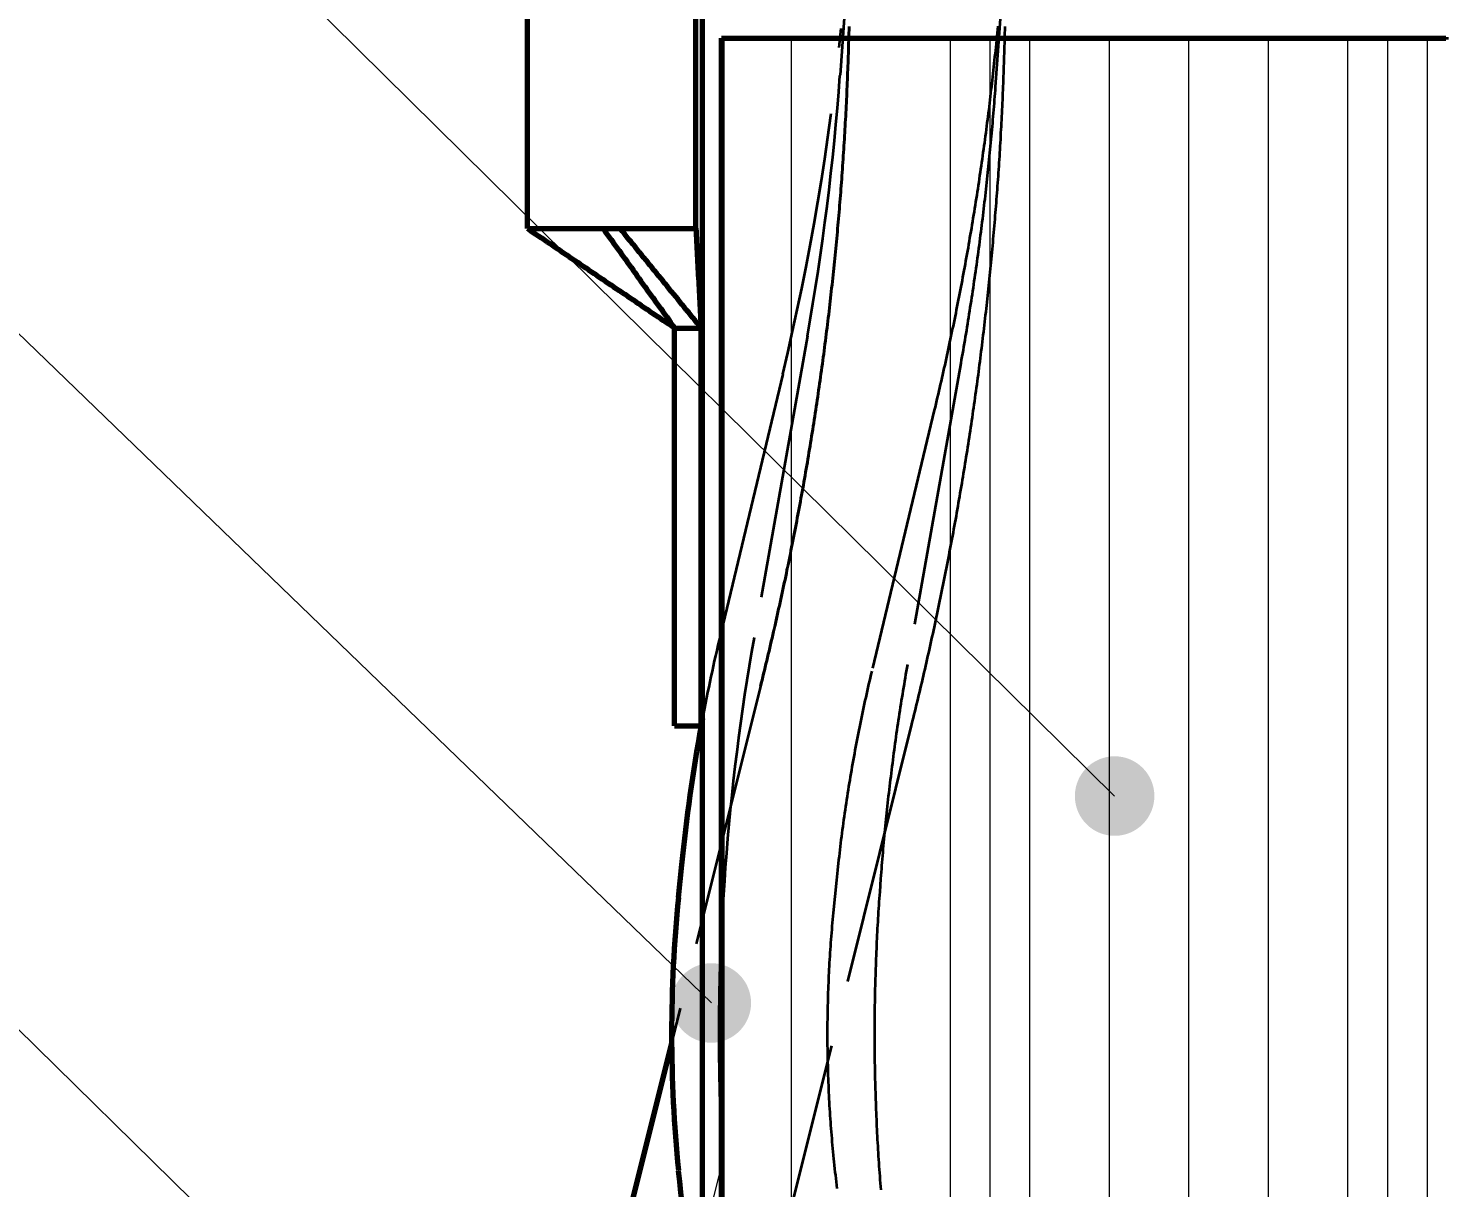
# Model space of a CAD drawing. Header units: millimetres. Extents: x 0 to 2208, y 0 to 420.
# Drawn here: x 66.48 to 87.86, y 177.35 to 194.84 of the extents above; entities that cross this region are included whole.
import ezdxf

# ---------------------------------------------------------------- set-up
doc = ezdxf.new("R2010")
doc.units = ezdxf.units.MM
doc.linetypes.add('IRAM-E-TRAZOS', pattern=[5, 4, -1])
doc.linetypes.add('IRAM-F-TRAZO-PUNTO', pattern=[20, 15, -2, 1, -2])
for name, color, linetype, lineweight in [('01-VISIBLE', 7, 'CONTINUOUS', 70), ('02-OCULTA', 4, 'IRAM-E-TRAZOS', 35), ('03-EJE', 1, 'IRAM-F-TRAZO-PUNTO', 18), ('04-COTA', 3, 'CONTINUOUS', 18), ('05-RAYADO', 8, 'CONTINUOUS', 18), ('08-FINA', 5, 'CONTINUOUS', 18)]:
    doc.layers.add(name, color=color, linetype=linetype, lineweight=lineweight)
doc.styles.add('ISO3098', font='isocpeur.ttf')
doc.dimstyles.new('FLAMA-IRAM', dxfattribs={"dimtxt": 3.5, "dimasz": 3.5, "dimexe": 2, "dimexo": 1.5, "dimgap": 1, "dimtad": 1, "dimdec": 1, "dimtxsty": 'ISO3098', "dimblk": 'IRAM_FLECHA', "dimblk1": 'IRAM_FLECHA', "dimblk2": 'IRAM_FLECHA', "dimcen": 2.5, "dimclrd": 256, "dimclre": 256, "dimclrt": 256, "dimazin": 3, "dimtfac": 1, "dimtmove": 0, "dimatfit": 3, "dimlwd": 18, "dimlwe": 18})

# ---------------------------------------------------------------- blocks, each defined once
blk = doc.blocks.new('IRAM_FLECHA')
blk.add_solid([(0, 0), (-1, 0.125), (-1, -0.125)])

msp = doc.modelspace()

# ---------------------------------------------------------------- hatches: boundary and pattern name
at = {"layer": '05-RAYADO'}
h = msp.add_hatch(dxfattribs=at)
h.set_pattern_fill('ANSI31', scale=0.94488, angle=45)
h.paths.add_polyline_path([(103.992, 173.645), (103.992, 194.687), (76.976, 194.687), (76.976, 173.645)])
h = msp.add_hatch(dxfattribs=at)
h.set_pattern_fill('ANSI31', scale=0.377953, angle=45)
h.paths.add_polyline_path([(101.669, 173.645), (101.669, 194.687), (79.299, 194.687), (79.299, 173.645)])
at = {"layer": '08-FINA'}
h = msp.add_hatch(color=7, dxfattribs=at)
h.dxf.hatch_style = 1
edge = h.paths.add_edge_path()
edge.add_arc((82.88, 183.256), 0.6, 0, 360)
h = msp.add_hatch(color=7, dxfattribs=at)
h.dxf.hatch_style = 1
edge = h.paths.add_edge_path()
edge.add_arc((76.793, 180.135), 0.6, 0, 360)

# ---------------------------------------------------------------- linework, layer by layer
at = {"layer": '01-VISIBLE'}
for p, q in [((74.019, 191.816), (74.019, 232.728)), ((76.559, 191.816), (76.559, 232.728)), ((76.659, 173.345), (76.659, 204.316)), ((76.947, 173.645), (76.947, 194.687)), ((76.239, 190.316), (76.639, 190.316)), ((76.239, 184.316), (76.239, 190.316)), ((76.639, 184.316), (76.639, 190.316)), ((76.239, 184.316), (76.639, 184.316)), ((76.344, 182.221), (76.294, 181.724)), ((76.193, 179.529), (75.524, 176.846)), ((76.294, 177.608), (76.295, 177.604))]:
    msp.add_line(p, q, dxfattribs=at)
for points in [[(76.947, 194.687), (76.997, 194.687), (77.047, 194.687), (77.097, 194.687), (77.147, 194.687), (77.197, 194.687), (77.247, 194.687), (77.297, 194.687), (77.348, 194.687), (77.398, 194.687), (77.448, 194.687), (77.498, 194.687), (77.548, 194.687), (77.598, 194.687), (77.648, 194.687), (77.699, 194.687), (77.749, 194.687), (77.799, 194.687), (77.849, 194.687), (77.899, 194.687), (77.949, 194.687), (77.999, 194.687), (78.05, 194.687), (78.1, 194.687), (78.15, 194.687), (78.2, 194.687), (78.25, 194.687), (78.3, 194.687), (78.35, 194.687), (78.401, 194.687), (78.451, 194.687), (78.501, 194.687), (78.551, 194.687), (78.601, 194.687), (78.651, 194.687), (78.701, 194.687), (78.752, 194.687), (78.802, 194.687), (78.852, 194.687), (78.902, 194.687), (78.952, 194.687), (79.002, 194.687), (79.052, 194.687), (79.103, 194.687), (79.153, 194.687), (79.203, 194.687), (79.253, 194.687), (79.303, 194.687), (79.353, 194.687), (79.403, 194.687), (79.454, 194.687), (79.504, 194.687), (79.554, 194.687), (79.604, 194.687), (79.654, 194.687), (79.704, 194.687), (79.754, 194.687), (79.805, 194.687), (79.855, 194.687), (79.905, 194.687), (79.955, 194.687), (80.005, 194.687), (80.055, 194.687), (80.105, 194.687), (80.156, 194.687), (80.206, 194.687), (80.256, 194.687), (80.306, 194.687), (80.356, 194.687), (80.406, 194.687), (80.456, 194.687), (80.506, 194.687), (80.557, 194.687), (80.607, 194.687), (80.657, 194.687), (80.707, 194.687), (80.757, 194.687), (80.807, 194.687), (80.857, 194.687), (80.908, 194.687), (80.958, 194.687), (81.008, 194.687), (81.058, 194.687), (81.108, 194.687), (81.158, 194.687), (81.208, 194.687), (81.259, 194.687), (81.309, 194.687), (81.359, 194.687), (81.409, 194.687), (81.459, 194.687), (81.509, 194.687), (81.559, 194.687), (81.61, 194.687), (81.66, 194.687), (81.71, 194.687), (81.76, 194.687), (81.81, 194.687), (81.86, 194.687), (81.91, 194.687), (81.961, 194.687), (82.011, 194.687), (82.061, 194.687), (82.111, 194.687), (82.161, 194.687), (82.211, 194.687), (82.261, 194.687), (82.312, 194.687), (82.362, 194.687), (82.412, 194.687), (82.462, 194.687), (82.512, 194.687), (82.562, 194.687), (82.612, 194.687), (82.663, 194.687), (82.713, 194.687), (82.763, 194.687), (82.813, 194.687), (82.863, 194.687), (82.913, 194.687), (82.963, 194.687), (83.014, 194.687), (83.064, 194.687), (83.114, 194.687), (83.164, 194.687), (83.214, 194.687), (83.264, 194.687), (83.314, 194.687), (83.365, 194.687), (83.415, 194.687), (83.465, 194.687), (83.515, 194.687), (83.565, 194.687), (83.615, 194.687), (83.665, 194.687), (83.715, 194.687), (83.766, 194.687), (83.816, 194.687), (83.866, 194.687), (83.916, 194.687), (83.966, 194.687), (84.016, 194.687), (84.066, 194.687), (84.117, 194.687), (84.167, 194.687), (84.217, 194.687), (84.267, 194.687), (84.317, 194.687), (84.367, 194.687), (84.417, 194.687), (84.468, 194.687), (84.518, 194.687), (84.568, 194.687), (84.618, 194.687), (84.668, 194.687), (84.718, 194.687), (84.768, 194.687), (84.819, 194.687), (84.869, 194.687), (84.919, 194.687), (84.969, 194.687), (85.019, 194.687), (85.069, 194.687), (85.119, 194.687), (85.17, 194.687), (85.22, 194.687), (85.27, 194.687), (85.32, 194.687), (85.37, 194.687), (85.42, 194.687), (85.47, 194.687), (85.521, 194.687), (85.571, 194.687), (85.621, 194.687), (85.671, 194.687), (85.721, 194.687), (85.771, 194.687), (85.821, 194.687), (85.872, 194.687), (85.922, 194.687), (85.972, 194.687), (86.022, 194.687), (86.072, 194.687), (86.122, 194.687), (86.172, 194.687), (86.223, 194.687), (86.273, 194.687), (86.323, 194.687), (86.373, 194.687), (86.423, 194.687), (86.473, 194.687), (86.523, 194.687), (86.574, 194.687), (86.624, 194.687), (86.674, 194.687), (86.724, 194.687), (86.774, 194.687), (86.824, 194.687), (86.874, 194.687), (86.924, 194.687), (86.975, 194.687), (87.025, 194.687), (87.075, 194.687), (87.125, 194.687), (87.175, 194.687), (87.225, 194.687), (87.275, 194.687), (87.326, 194.687), (87.376, 194.687), (87.426, 194.687), (87.476, 194.687), (87.526, 194.687), (87.576, 194.687), (87.626, 194.687), (87.677, 194.687), (87.727, 194.687), (87.777, 194.687), (87.827, 194.687), (87.877, 194.687)], [(74.019, 191.816), (74.071, 191.816), (74.123, 191.816), (74.175, 191.816), (74.227, 191.816), (74.279, 191.816), (74.331, 191.816), (74.383, 191.816), (74.435, 191.816), (74.487, 191.816), (74.539, 191.816), (74.591, 191.816), (74.643, 191.816), (74.695, 191.816), (74.747, 191.816), (74.799, 191.816), (74.851, 191.816), (74.903, 191.816), (74.955, 191.816), (75.007, 191.816), (75.059, 191.816), (75.111, 191.816), (75.163, 191.816)], [(74.019, 191.816), (74.061, 191.788), (74.103, 191.759), (74.145, 191.731), (74.187, 191.703), (74.228, 191.674), (74.27, 191.646), (74.312, 191.618), (74.354, 191.59), (74.396, 191.561), (74.438, 191.533), (74.48, 191.505), (74.522, 191.476), (74.564, 191.448), (74.605, 191.42), (74.647, 191.391), (74.689, 191.363), (74.731, 191.335), (74.773, 191.307), (74.815, 191.278), (74.857, 191.25), (74.899, 191.222), (74.941, 191.193), (74.982, 191.165), (75.024, 191.137), (75.066, 191.108), (75.108, 191.08), (75.15, 191.052), (75.192, 191.023), (75.234, 190.995), (75.276, 190.967), (75.318, 190.939), (75.359, 190.91), (75.401, 190.882), (75.443, 190.854), (75.485, 190.825), (75.527, 190.797), (75.569, 190.769), (75.611, 190.74), (75.653, 190.712), (75.695, 190.684), (75.736, 190.656), (75.778, 190.627), (75.82, 190.599), (75.862, 190.571), (75.904, 190.542), (75.946, 190.514), (75.988, 190.486), (76.03, 190.457), (76.072, 190.429), (76.113, 190.401), (76.155, 190.373), (76.197, 190.344), (76.239, 190.316)], [(75.163, 191.816), (75.205, 191.816), (75.247, 191.816), (75.289, 191.816), (75.331, 191.816), (75.373, 191.816), (75.415, 191.816)], [(75.163, 191.816), (75.193, 191.774), (75.222, 191.733), (75.252, 191.691), (75.282, 191.649), (75.312, 191.608), (75.342, 191.566), (75.372, 191.524), (75.402, 191.483), (75.432, 191.441), (75.462, 191.399), (75.492, 191.358), (75.521, 191.316), (75.551, 191.274), (75.581, 191.233), (75.611, 191.191), (75.641, 191.149), (75.671, 191.108), (75.701, 191.066), (75.731, 191.024), (75.761, 190.983), (75.791, 190.941), (75.82, 190.899), (75.85, 190.858), (75.88, 190.816), (75.91, 190.774), (75.94, 190.733), (75.97, 190.691), (76, 190.649), (76.03, 190.608), (76.06, 190.566), (76.09, 190.524), (76.119, 190.483), (76.149, 190.441), (76.179, 190.399), (76.209, 190.358), (76.239, 190.316)], [(75.415, 191.816), (75.467, 191.816), (75.519, 191.816), (75.571, 191.816), (75.623, 191.816), (75.675, 191.816), (75.727, 191.816), (75.779, 191.816), (75.831, 191.816), (75.883, 191.816), (75.935, 191.816), (75.987, 191.816), (76.039, 191.816), (76.091, 191.816), (76.143, 191.816), (76.195, 191.816), (76.247, 191.816), (76.299, 191.816), (76.351, 191.816), (76.403, 191.816), (76.455, 191.816), (76.507, 191.816), (76.559, 191.816)], [(75.415, 191.816), (75.448, 191.776), (75.48, 191.737), (75.512, 191.698), (75.544, 191.658), (75.576, 191.619), (75.609, 191.579), (75.641, 191.54), (75.673, 191.5), (75.705, 191.461), (75.737, 191.421), (75.77, 191.382), (75.802, 191.342), (75.834, 191.303), (75.866, 191.263), (75.898, 191.224), (75.931, 191.184), (75.963, 191.145), (75.995, 191.105), (76.027, 191.066), (76.059, 191.026), (76.092, 190.987), (76.124, 190.948), (76.156, 190.908), (76.188, 190.869), (76.22, 190.829), (76.253, 190.79), (76.285, 190.75), (76.317, 190.711), (76.349, 190.671), (76.381, 190.632), (76.414, 190.592), (76.446, 190.553), (76.478, 190.513), (76.51, 190.474), (76.542, 190.434), (76.575, 190.395), (76.607, 190.355), (76.639, 190.316)], [(76.559, 191.816), (76.562, 191.766), (76.564, 191.716), (76.567, 191.666), (76.57, 191.616), (76.572, 191.566), (76.575, 191.516), (76.578, 191.466), (76.58, 191.416), (76.583, 191.366), (76.586, 191.316), (76.588, 191.266), (76.591, 191.216), (76.594, 191.166), (76.596, 191.116), (76.599, 191.066), (76.602, 191.016), (76.604, 190.966), (76.607, 190.916), (76.61, 190.866), (76.612, 190.816), (76.615, 190.766), (76.618, 190.716), (76.62, 190.666), (76.623, 190.616), (76.626, 190.566), (76.628, 190.516), (76.631, 190.466), (76.634, 190.416), (76.636, 190.366), (76.639, 190.316)]]:
    msp.add_lwpolyline(points, dxfattribs=at)
for centre, radius, start, end in [((102.035, 179.67), 25.817, 169.6329, 174.3298), ((102.035, 179.67), 25.817, 169.3874, 169.6312), ((97.02, 179.666), 20.827, 174.3298, -174.3298), ((109.208, 180.872), 33.075, -174.3298, -169.7675)]:
    msp.add_arc(centre, radius, start, end, dxfattribs=at)
at = {"layer": '02-OCULTA'}
for p, q in [((76.979, 155.016), (76.979, 204.316)), ((78.82, 195.288), (78.735, 194.128)), ((78.82, 195.288), (78.735, 194.128)), ((81.164, 195.116), (81.079, 193.956)), ((81.164, 195.116), (81.079, 193.956)), ((81.106, 194.768), (81.09, 194.604)), ((76.976, 194.687), (76.947, 194.687)), ((76.976, 173.645), (76.976, 194.687)), ((76.639, 190.316), (76.239, 190.316)), ((76.239, 184.316), (76.239, 190.316)), ((76.639, 184.316), (76.639, 190.316)), ((78.244, 190.196), (77.438, 185.648)), ((78.244, 190.196), (77.438, 185.648)), ((77.872, 189.622), (76.929, 185.688)), ((80.558, 189.786), (79.752, 185.238)), ((80.558, 189.786), (79.752, 185.238)), ((80.157, 189.075), (79.214, 185.14)), ((77.534, 184.908), (76.193, 179.529)), ((76.239, 184.316), (76.639, 184.316)), ((79.814, 184.34), (77.804, 176.277)), ((77.004, 182.178), (76.99, 181.983)), ((77.004, 182.178), (76.99, 181.983)), ((78.682, 181.989), (78.633, 181.492)), ((79.348, 182.006), (79.334, 181.811)), ((79.348, 182.006), (79.334, 181.811)), ((78.633, 177.84), (78.633, 177.836)), ((79.334, 177.521), (79.334, 177.517)), ((79.334, 177.521), (79.334, 177.517))]:
    msp.add_line(p, q, dxfattribs=at)
for points in [[(78.872, 194.864), (78.871, 194.814), (78.87, 194.764), (78.868, 194.714), (78.867, 194.664), (78.865, 194.614), (78.864, 194.564), (78.863, 194.514), (78.861, 194.464), (78.859, 194.414), (78.858, 194.364), (78.856, 194.314), (78.854, 194.264), (78.852, 194.214), (78.85, 194.163), (78.848, 194.113), (78.846, 194.063), (78.844, 194.013), (78.842, 193.963), (78.84, 193.913), (78.838, 193.863), (78.836, 193.813), (78.833, 193.763), (78.831, 193.713), (78.828, 193.663), (78.826, 193.613), (78.823, 193.563), (78.821, 193.513), (78.818, 193.463), (78.815, 193.413), (78.813, 193.363), (78.81, 193.313), (78.807, 193.263), (78.804, 193.213), (78.801, 193.163), (78.798, 193.113), (78.795, 193.063), (78.792, 193.013), (78.788, 192.963), (78.785, 192.913), (78.782, 192.863), (78.778, 192.813), (78.775, 192.763), (78.771, 192.713), (78.768, 192.663), (78.764, 192.613), (78.761, 192.563), (78.757, 192.513), (78.753, 192.463), (78.749, 192.414), (78.746, 192.364), (78.742, 192.314), (78.738, 192.264), (78.734, 192.214), (78.729, 192.164), (78.725, 192.114), (78.721, 192.064), (78.717, 192.014), (78.713, 191.964), (78.708, 191.914), (78.704, 191.865), (78.699, 191.815), (78.695, 191.765), (78.69, 191.715), (78.686, 191.665), (78.681, 191.615), (78.676, 191.565), (78.671, 191.515), (78.666, 191.466), (78.661, 191.416), (78.657, 191.366), (78.651, 191.316), (78.646, 191.266), (78.641, 191.216), (78.636, 191.167), (78.631, 191.117), (78.626, 191.067), (78.62, 191.017), (78.615, 190.967), (78.609, 190.918), (78.604, 190.868), (78.598, 190.818), (78.593, 190.768), (78.587, 190.719), (78.581, 190.669), (78.575, 190.619), (78.57, 190.569), (78.564, 190.52), (78.558, 190.47), (78.552, 190.42), (78.546, 190.37), (78.539, 190.321), (78.533, 190.271), (78.527, 190.221), (78.521, 190.172), (78.514, 190.122), (78.508, 190.072), (78.502, 190.023), (78.495, 189.973), (78.489, 189.923), (78.482, 189.874), (78.475, 189.824), (78.469, 189.774), (78.462, 189.725), (78.455, 189.675), (78.448, 189.626), (78.441, 189.576), (78.434, 189.526), (78.427, 189.477), (78.42, 189.427), (78.413, 189.378), (78.406, 189.328), (78.398, 189.279), (78.391, 189.229), (78.384, 189.179), (78.376, 189.13), (78.369, 189.08), (78.361, 189.031), (78.354, 188.981), (78.346, 188.932), (78.338, 188.882), (78.33, 188.833), (78.323, 188.783), (78.315, 188.734), (78.307, 188.685), (78.299, 188.635), (78.291, 188.586), (78.283, 188.536), (78.275, 188.487), (78.266, 188.437), (78.258, 188.388), (78.25, 188.339), (78.242, 188.289), (78.233, 188.24), (78.225, 188.191), (78.216, 188.141), (78.208, 188.092), (78.199, 188.042), (78.19, 187.993), (78.182, 187.944), (78.173, 187.895), (78.164, 187.845), (78.155, 187.796), (78.146, 187.747), (78.137, 187.697), (78.128, 187.648), (78.119, 187.599), (78.11, 187.55), (78.1, 187.5), (78.091, 187.451), (78.082, 187.402), (78.072, 187.353), (78.063, 187.304), (78.053, 187.254), (78.044, 187.205), (78.034, 187.156), (78.025, 187.107), (78.015, 187.058), (78.005, 187.009), (77.995, 186.96), (77.985, 186.911), (77.976, 186.861), (77.966, 186.812), (77.956, 186.763), (77.945, 186.714), (77.935, 186.665), (77.925, 186.616), (77.915, 186.567), (77.905, 186.518), (77.894, 186.469), (77.884, 186.42), (77.873, 186.371), (77.863, 186.322), (77.852, 186.273), (77.842, 186.224), (77.831, 186.175), (77.82, 186.126), (77.809, 186.078), (77.798, 186.029), (77.788, 185.98), (77.777, 185.931), (77.766, 185.882), (77.755, 185.833), (77.743, 185.784), (77.732, 185.736), (77.721, 185.687), (77.71, 185.638), (77.698, 185.589), (77.687, 185.54), (77.676, 185.492), (77.664, 185.443), (77.652, 185.394), (77.641, 185.345), (77.629, 185.297), (77.618, 185.248), (77.606, 185.199), (77.594, 185.151), (77.582, 185.102), (77.57, 185.053), (77.558, 185.005), (77.546, 184.956), (77.534, 184.908)], [(77.534, 184.908), (77.546, 184.957), (77.558, 185.005), (77.57, 185.054), (77.582, 185.103), (77.594, 185.151), (77.606, 185.2), (77.618, 185.249), (77.629, 185.297), (77.641, 185.346), (77.653, 185.395), (77.664, 185.444), (77.676, 185.492), (77.687, 185.541), (77.698, 185.59), (77.71, 185.639), (77.721, 185.687), (77.732, 185.736), (77.744, 185.785), (77.755, 185.834), (77.766, 185.883), (77.777, 185.932), (77.788, 185.98), (77.799, 186.029), (77.809, 186.078), (77.82, 186.127), (77.831, 186.176), (77.842, 186.225), (77.852, 186.274), (77.863, 186.323), (77.873, 186.372), (77.884, 186.421), (77.894, 186.47), (77.905, 186.519), (77.915, 186.568), (77.925, 186.617), (77.935, 186.666), (77.946, 186.715), (77.956, 186.764), (77.966, 186.813), (77.976, 186.862), (77.986, 186.911), (77.995, 186.96), (78.005, 187.009), (78.015, 187.058), (78.025, 187.108), (78.034, 187.157), (78.044, 187.206), (78.054, 187.255), (78.063, 187.304), (78.073, 187.353), (78.082, 187.403), (78.091, 187.452), (78.101, 187.501), (78.11, 187.55), (78.119, 187.599), (78.128, 187.649), (78.137, 187.698), (78.146, 187.747), (78.155, 187.796), (78.164, 187.846), (78.173, 187.895), (78.182, 187.944), (78.19, 187.994), (78.199, 188.043), (78.208, 188.092), (78.216, 188.142), (78.225, 188.191), (78.233, 188.24), (78.242, 188.29), (78.25, 188.339), (78.258, 188.388), (78.267, 188.438), (78.275, 188.487), (78.283, 188.537), (78.291, 188.586), (78.299, 188.636), (78.307, 188.685), (78.315, 188.734), (78.323, 188.784), (78.331, 188.833), (78.338, 188.883), (78.346, 188.932), (78.354, 188.982), (78.361, 189.031), (78.369, 189.081), (78.376, 189.13), (78.384, 189.18), (78.391, 189.229), (78.398, 189.279), (78.406, 189.328), (78.413, 189.378), (78.42, 189.428), (78.427, 189.477), (78.434, 189.527), (78.441, 189.576), (78.448, 189.626), (78.455, 189.676), (78.462, 189.725), (78.469, 189.775), (78.475, 189.824), (78.482, 189.874), (78.489, 189.924), (78.495, 189.973), (78.502, 190.023), (78.508, 190.073), (78.514, 190.122), (78.521, 190.172), (78.527, 190.222), (78.533, 190.271), (78.54, 190.321), (78.546, 190.371), (78.552, 190.421), (78.558, 190.47), (78.564, 190.52), (78.57, 190.57), (78.575, 190.619), (78.581, 190.669), (78.587, 190.719), (78.593, 190.769), (78.598, 190.818), (78.604, 190.868), (78.609, 190.918), (78.615, 190.968), (78.62, 191.018), (78.626, 191.067), (78.631, 191.117), (78.636, 191.167), (78.641, 191.217), (78.646, 191.267), (78.652, 191.316), (78.657, 191.366), (78.662, 191.416), (78.666, 191.466), (78.671, 191.516), (78.676, 191.566), (78.681, 191.615), (78.686, 191.665), (78.69, 191.715), (78.695, 191.765), (78.699, 191.815), (78.704, 191.865), (78.708, 191.915), (78.713, 191.965), (78.717, 192.014), (78.721, 192.064), (78.725, 192.114), (78.729, 192.164), (78.734, 192.214), (78.738, 192.264), (78.742, 192.314), (78.746, 192.364), (78.749, 192.414), (78.753, 192.464), (78.757, 192.514), (78.761, 192.564), (78.764, 192.614), (78.768, 192.663), (78.771, 192.713), (78.775, 192.763), (78.778, 192.813), (78.782, 192.863), (78.785, 192.913), (78.788, 192.963), (78.792, 193.013), (78.795, 193.063), (78.798, 193.113), (78.801, 193.163), (78.804, 193.213), (78.807, 193.263), (78.81, 193.313), (78.813, 193.363), (78.815, 193.413), (78.818, 193.463), (78.821, 193.513), (78.823, 193.563), (78.826, 193.613), (78.828, 193.663), (78.831, 193.713), (78.833, 193.763), (78.836, 193.813), (78.838, 193.863), (78.84, 193.913), (78.842, 193.963), (78.844, 194.013), (78.846, 194.063), (78.848, 194.114), (78.85, 194.164), (78.852, 194.214), (78.854, 194.264), (78.856, 194.314), (78.858, 194.364), (78.859, 194.414), (78.861, 194.464), (78.863, 194.514), (78.864, 194.564), (78.865, 194.614), (78.867, 194.664), (78.868, 194.714), (78.87, 194.764), (78.871, 194.814), (78.872, 194.864)], [(81.222, 194.862), (81.221, 194.812), (81.22, 194.762), (81.219, 194.712), (81.218, 194.662), (81.216, 194.611), (81.215, 194.561), (81.213, 194.511), (81.212, 194.461), (81.21, 194.411), (81.209, 194.361), (81.207, 194.31), (81.205, 194.26), (81.204, 194.21), (81.202, 194.16), (81.2, 194.11), (81.198, 194.06), (81.196, 194.01), (81.194, 193.959), (81.192, 193.909), (81.19, 193.859), (81.188, 193.809), (81.186, 193.759), (81.183, 193.709), (81.181, 193.659), (81.179, 193.609), (81.176, 193.558), (81.174, 193.508), (81.171, 193.458), (81.168, 193.408), (81.166, 193.358), (81.163, 193.308), (81.16, 193.258), (81.158, 193.208), (81.155, 193.158), (81.152, 193.107), (81.149, 193.057), (81.146, 193.007), (81.143, 192.957), (81.14, 192.907), (81.136, 192.857), (81.133, 192.807), (81.13, 192.757), (81.127, 192.707), (81.123, 192.657), (81.12, 192.607), (81.116, 192.557), (81.113, 192.507), (81.109, 192.457), (81.105, 192.406), (81.102, 192.356), (81.098, 192.306), (81.094, 192.256), (81.09, 192.206), (81.086, 192.156), (81.082, 192.106), (81.078, 192.056), (81.074, 192.006), (81.07, 191.956), (81.066, 191.906), (81.062, 191.856), (81.058, 191.806), (81.053, 191.756), (81.049, 191.706), (81.044, 191.656), (81.04, 191.606), (81.035, 191.556), (81.031, 191.506), (81.026, 191.456), (81.022, 191.406), (81.017, 191.356), (81.012, 191.306), (81.007, 191.257), (81.002, 191.207), (80.997, 191.157), (80.992, 191.107), (80.987, 191.057), (80.982, 191.007), (80.977, 190.957), (80.972, 190.907), (80.966, 190.857), (80.961, 190.807), (80.956, 190.757), (80.95, 190.707), (80.945, 190.658), (80.939, 190.608), (80.934, 190.558), (80.928, 190.508), (80.922, 190.458), (80.917, 190.408), (80.911, 190.358), (80.905, 190.309), (80.899, 190.259), (80.893, 190.209), (80.887, 190.159), (80.881, 190.109), (80.875, 190.059), (80.869, 190.01), (80.863, 189.96), (80.856, 189.91), (80.85, 189.86), (80.844, 189.811), (80.837, 189.761), (80.831, 189.711), (80.824, 189.661), (80.818, 189.612), (80.811, 189.562), (80.804, 189.512), (80.798, 189.462), (80.791, 189.413), (80.784, 189.363), (80.777, 189.313), (80.77, 189.263), (80.763, 189.214), (80.756, 189.164), (80.749, 189.114), (80.742, 189.065), (80.735, 189.015), (80.728, 188.965), (80.72, 188.916), (80.713, 188.866), (80.705, 188.817), (80.698, 188.767), (80.691, 188.717), (80.683, 188.668), (80.675, 188.618), (80.668, 188.569), (80.66, 188.519), (80.652, 188.469), (80.644, 188.42), (80.636, 188.37), (80.629, 188.321), (80.621, 188.271), (80.613, 188.222), (80.604, 188.172), (80.596, 188.123), (80.588, 188.073), (80.58, 188.024), (80.572, 187.974), (80.563, 187.925), (80.555, 187.875), (80.546, 187.826), (80.538, 187.776), (80.529, 187.727), (80.521, 187.677), (80.512, 187.628), (80.503, 187.578), (80.495, 187.529), (80.486, 187.48), (80.477, 187.43), (80.468, 187.381), (80.459, 187.331), (80.45, 187.282), (80.441, 187.233), (80.432, 187.183), (80.423, 187.134), (80.413, 187.085), (80.404, 187.035), (80.395, 186.986), (80.385, 186.937), (80.376, 186.888), (80.367, 186.838), (80.357, 186.789), (80.347, 186.74), (80.338, 186.691), (80.328, 186.641), (80.318, 186.592), (80.309, 186.543), (80.299, 186.494), (80.289, 186.444), (80.279, 186.395), (80.269, 186.346), (80.259, 186.297), (80.249, 186.248), (80.239, 186.199), (80.228, 186.15), (80.218, 186.1), (80.208, 186.051), (80.197, 186.002), (80.187, 185.953), (80.176, 185.904), (80.166, 185.855), (80.155, 185.806), (80.145, 185.757), (80.134, 185.708), (80.123, 185.659), (80.113, 185.61), (80.102, 185.561), (80.091, 185.512), (80.08, 185.463), (80.069, 185.414), (80.058, 185.365), (80.047, 185.316), (80.036, 185.267), (80.025, 185.218), (80.013, 185.169), (80.002, 185.12), (79.991, 185.071), (79.979, 185.023), (79.968, 184.974), (79.956, 184.925), (79.945, 184.876), (79.933, 184.827), (79.922, 184.778), (79.91, 184.73), (79.898, 184.681), (79.886, 184.632), (79.874, 184.583), (79.862, 184.535), (79.851, 184.486), (79.839, 184.437), (79.826, 184.388), (79.814, 184.34)], [(81.116, 194.869), (81.111, 194.818), (81.106, 194.768)], [(76.976, 194.687), (77.043, 194.687), (77.111, 194.687), (77.178, 194.687), (77.246, 194.687), (77.314, 194.687), (77.381, 194.687), (77.449, 194.687), (77.516, 194.687), (77.584, 194.687), (77.651, 194.687), (77.719, 194.687), (77.786, 194.687), (77.854, 194.687), (77.921, 194.687), (77.989, 194.687), (78.056, 194.687), (78.124, 194.687), (78.192, 194.687), (78.259, 194.687), (78.327, 194.687), (78.394, 194.687), (78.462, 194.687), (78.529, 194.687), (78.597, 194.687), (78.664, 194.687), (78.732, 194.687), (78.799, 194.687), (78.867, 194.687), (78.935, 194.687), (79.002, 194.687), (79.07, 194.687), (79.137, 194.687), (79.205, 194.687), (79.272, 194.687), (79.34, 194.687), (79.407, 194.687), (79.475, 194.687), (79.542, 194.687), (79.61, 194.687), (79.677, 194.687), (79.745, 194.687), (79.813, 194.687), (79.88, 194.687), (79.948, 194.687), (80.015, 194.687), (80.083, 194.687), (80.15, 194.687), (80.218, 194.687), (80.285, 194.687), (80.353, 194.687), (80.42, 194.687), (80.488, 194.687), (80.556, 194.687), (80.623, 194.687), (80.691, 194.687), (80.758, 194.687), (80.826, 194.687), (80.893, 194.687), (80.961, 194.687), (81.028, 194.687), (81.096, 194.687), (81.163, 194.687), (81.231, 194.687), (81.298, 194.687), (81.366, 194.687), (81.434, 194.687), (81.501, 194.687), (81.569, 194.687), (81.636, 194.687), (81.704, 194.687), (81.771, 194.687), (81.839, 194.687), (81.906, 194.687), (81.974, 194.687), (82.041, 194.687), (82.109, 194.687), (82.176, 194.687), (82.244, 194.687), (82.312, 194.687), (82.379, 194.687), (82.447, 194.687), (82.514, 194.687), (82.582, 194.687), (82.649, 194.687), (82.717, 194.687), (82.784, 194.687), (82.852, 194.687), (82.919, 194.687), (82.987, 194.687), (83.055, 194.687), (83.122, 194.687), (83.19, 194.687), (83.257, 194.687), (83.325, 194.687), (83.392, 194.687), (83.46, 194.687), (83.527, 194.687), (83.595, 194.687), (83.662, 194.687), (83.73, 194.687), (83.797, 194.687), (83.865, 194.687), (83.933, 194.687), (84, 194.687), (84.068, 194.687), (84.135, 194.687), (84.203, 194.687), (84.27, 194.687), (84.338, 194.687), (84.405, 194.687), (84.473, 194.687), (84.54, 194.687), (84.608, 194.687), (84.676, 194.687), (84.743, 194.687), (84.811, 194.687), (84.878, 194.687), (84.946, 194.687), (85.013, 194.687), (85.081, 194.687), (85.148, 194.687), (85.216, 194.687), (85.283, 194.687), (85.351, 194.687), (85.418, 194.687), (85.486, 194.687), (85.554, 194.687), (85.621, 194.687), (85.689, 194.687), (85.756, 194.687), (85.824, 194.687), (85.891, 194.687), (85.959, 194.687), (86.026, 194.687), (86.094, 194.687), (86.161, 194.687), (86.229, 194.687), (86.297, 194.687), (86.364, 194.687), (86.432, 194.687), (86.499, 194.687), (86.567, 194.687), (86.634, 194.687), (86.702, 194.687), (86.769, 194.687), (86.837, 194.687), (86.904, 194.687), (86.972, 194.687), (87.039, 194.687), (87.107, 194.687), (87.175, 194.687), (87.242, 194.687), (87.31, 194.687), (87.377, 194.687), (87.445, 194.687), (87.512, 194.687), (87.58, 194.687), (87.647, 194.687), (87.715, 194.687), (87.782, 194.687), (87.85, 194.687), (87.917, 194.687)], [(81.09, 194.604), (81.085, 194.554), (81.08, 194.504), (81.075, 194.455), (81.069, 194.405), (81.064, 194.355), (81.059, 194.305), (81.054, 194.255), (81.048, 194.205), (81.043, 194.156), (81.037, 194.106), (81.032, 194.056), (81.026, 194.006), (81.02, 193.957), (81.014, 193.907), (81.009, 193.857), (81.003, 193.807), (80.997, 193.757), (80.991, 193.708), (80.985, 193.658), (80.979, 193.608), (80.972, 193.559), (80.966, 193.509), (80.96, 193.459), (80.953, 193.409), (80.947, 193.36), (80.941, 193.31), (80.934, 193.26), (80.927, 193.211), (80.921, 193.161), (80.914, 193.111), (80.907, 193.062), (80.9, 193.012), (80.893, 192.962), (80.886, 192.913), (80.879, 192.863), (80.872, 192.814), (80.865, 192.764), (80.858, 192.714), (80.851, 192.665), (80.843, 192.615), (80.836, 192.566), (80.828, 192.516), (80.821, 192.467), (80.813, 192.417), (80.806, 192.368), (80.798, 192.318), (80.79, 192.269), (80.782, 192.219), (80.774, 192.17), (80.767, 192.12), (80.759, 192.071), (80.75, 192.021), (80.742, 191.972), (80.734, 191.922), (80.726, 191.873), (80.718, 191.823), (80.709, 191.774), (80.701, 191.725), (80.692, 191.675), (80.684, 191.626), (80.675, 191.577), (80.667, 191.527), (80.658, 191.478), (80.649, 191.429), (80.64, 191.379), (80.631, 191.33), (80.622, 191.281), (80.613, 191.231), (80.604, 191.182), (80.595, 191.133), (80.586, 191.084), (80.577, 191.034), (80.567, 190.985), (80.558, 190.936), (80.548, 190.887), (80.539, 190.837), (80.529, 190.788), (80.52, 190.739), (80.51, 190.69), (80.5, 190.641), (80.49, 190.592), (80.481, 190.542), (80.471, 190.493), (80.461, 190.444), (80.451, 190.395), (80.441, 190.346), (80.43, 190.297), (80.42, 190.248), (80.41, 190.199), (80.4, 190.15), (80.389, 190.101), (80.379, 190.052), (80.368, 190.003), (80.358, 189.954), (80.347, 189.905), (80.336, 189.856), (80.325, 189.807), (80.315, 189.758), (80.304, 189.709), (80.293, 189.66), (80.282, 189.611), (80.271, 189.563), (80.26, 189.514), (80.249, 189.465), (80.237, 189.416), (80.226, 189.367), (80.215, 189.318), (80.203, 189.27), (80.192, 189.221), (80.18, 189.172), (80.169, 189.123), (80.157, 189.075)], [(81.079, 193.956), (81.075, 193.906), (81.071, 193.856), (81.067, 193.806), (81.064, 193.756), (81.06, 193.706), (81.056, 193.656), (81.052, 193.606), (81.047, 193.557), (81.043, 193.507), (81.039, 193.457), (81.035, 193.407), (81.03, 193.357), (81.026, 193.307), (81.021, 193.257), (81.017, 193.208), (81.012, 193.158), (81.008, 193.108), (81.003, 193.058), (80.998, 193.008), (80.993, 192.958), (80.988, 192.909), (80.983, 192.859), (80.978, 192.809), (80.973, 192.759), (80.968, 192.709), (80.963, 192.66), (80.958, 192.61), (80.952, 192.56), (80.947, 192.51), (80.942, 192.461), (80.936, 192.411), (80.93, 192.361), (80.925, 192.311), (80.919, 192.262), (80.913, 192.212), (80.908, 192.162), (80.902, 192.113), (80.896, 192.063), (80.89, 192.013), (80.884, 191.964), (80.878, 191.914), (80.871, 191.864), (80.865, 191.815), (80.859, 191.765), (80.853, 191.715), (80.846, 191.666), (80.84, 191.616), (80.833, 191.566), (80.827, 191.517), (80.82, 191.467), (80.813, 191.418), (80.806, 191.368), (80.8, 191.318), (80.793, 191.269), (80.786, 191.219), (80.779, 191.17), (80.772, 191.12), (80.764, 191.071), (80.757, 191.021), (80.75, 190.972), (80.743, 190.922), (80.735, 190.873), (80.728, 190.823), (80.72, 190.774), (80.713, 190.724), (80.705, 190.675), (80.697, 190.625), (80.69, 190.576), (80.682, 190.526), (80.674, 190.477), (80.666, 190.428), (80.658, 190.378), (80.65, 190.329), (80.642, 190.279), (80.634, 190.23), (80.626, 190.181), (80.617, 190.131), (80.609, 190.082), (80.601, 190.033), (80.592, 189.983), (80.584, 189.934), (80.575, 189.885), (80.566, 189.835), (80.558, 189.786)], [(81.079, 193.956), (81.075, 193.906), (81.071, 193.856), (81.067, 193.806), (81.064, 193.756), (81.06, 193.706), (81.056, 193.656), (81.052, 193.606), (81.047, 193.557), (81.043, 193.507), (81.039, 193.457), (81.035, 193.407), (81.03, 193.357), (81.026, 193.307), (81.021, 193.257), (81.017, 193.208), (81.012, 193.158), (81.008, 193.108), (81.003, 193.058), (80.998, 193.008), (80.993, 192.958), (80.988, 192.909), (80.983, 192.859), (80.978, 192.809), (80.973, 192.759), (80.968, 192.709), (80.963, 192.66), (80.958, 192.61), (80.952, 192.56), (80.947, 192.51), (80.942, 192.461), (80.936, 192.411), (80.93, 192.361), (80.925, 192.311), (80.919, 192.262), (80.913, 192.212), (80.908, 192.162), (80.902, 192.113), (80.896, 192.063), (80.89, 192.013), (80.884, 191.964), (80.878, 191.914), (80.871, 191.864), (80.865, 191.815), (80.859, 191.765), (80.853, 191.715), (80.846, 191.666), (80.84, 191.616), (80.833, 191.566), (80.827, 191.517), (80.82, 191.467), (80.813, 191.418), (80.806, 191.368), (80.8, 191.318), (80.793, 191.269), (80.786, 191.219), (80.779, 191.17), (80.772, 191.12), (80.764, 191.071), (80.757, 191.021), (80.75, 190.972), (80.743, 190.922), (80.735, 190.873), (80.728, 190.823), (80.72, 190.774), (80.713, 190.724), (80.705, 190.675), (80.697, 190.625), (80.69, 190.576), (80.682, 190.526), (80.674, 190.477), (80.666, 190.428), (80.658, 190.378), (80.65, 190.329), (80.642, 190.279), (80.634, 190.23), (80.626, 190.181), (80.617, 190.131), (80.609, 190.082), (80.601, 190.033), (80.592, 189.983), (80.584, 189.934), (80.575, 189.885), (80.566, 189.835), (80.558, 189.786)], [(75.163, 191.816), (75.111, 191.816), (75.059, 191.816), (75.007, 191.816), (74.955, 191.816), (74.903, 191.816), (74.851, 191.816), (74.799, 191.816), (74.747, 191.816), (74.695, 191.816), (74.643, 191.816), (74.591, 191.816), (74.539, 191.816), (74.487, 191.816), (74.435, 191.816), (74.383, 191.816), (74.331, 191.816), (74.279, 191.816), (74.227, 191.816), (74.175, 191.816), (74.123, 191.816), (74.071, 191.816), (74.019, 191.816)], [(75.415, 191.816), (75.373, 191.816), (75.331, 191.816), (75.289, 191.816), (75.247, 191.816), (75.205, 191.816), (75.163, 191.816)], [(75.163, 191.816), (75.193, 191.774), (75.222, 191.733), (75.252, 191.691), (75.282, 191.649), (75.312, 191.608), (75.342, 191.566), (75.372, 191.524), (75.402, 191.483), (75.432, 191.441), (75.462, 191.399), (75.492, 191.358), (75.521, 191.316), (75.551, 191.274), (75.581, 191.233), (75.611, 191.191), (75.641, 191.149), (75.671, 191.108), (75.701, 191.066), (75.731, 191.024), (75.761, 190.983), (75.791, 190.941), (75.82, 190.899), (75.85, 190.858), (75.88, 190.816), (75.91, 190.774), (75.94, 190.733), (75.97, 190.691), (76, 190.649), (76.03, 190.608), (76.06, 190.566), (76.09, 190.524), (76.119, 190.483), (76.149, 190.441), (76.179, 190.399), (76.209, 190.358), (76.239, 190.316)], [(76.559, 191.816), (76.507, 191.816), (76.455, 191.816), (76.403, 191.816), (76.351, 191.816), (76.299, 191.816), (76.247, 191.816), (76.195, 191.816), (76.143, 191.816), (76.091, 191.816), (76.039, 191.816), (75.987, 191.816), (75.935, 191.816), (75.883, 191.816), (75.831, 191.816), (75.779, 191.816), (75.727, 191.816), (75.675, 191.816), (75.623, 191.816), (75.571, 191.816), (75.519, 191.816), (75.467, 191.816), (75.415, 191.816)], [(75.415, 191.816), (75.448, 191.776), (75.48, 191.737), (75.512, 191.698), (75.544, 191.658), (75.576, 191.619), (75.609, 191.579), (75.641, 191.54), (75.673, 191.5), (75.705, 191.461), (75.737, 191.421), (75.77, 191.382), (75.802, 191.342), (75.834, 191.303), (75.866, 191.263), (75.898, 191.224), (75.931, 191.184), (75.963, 191.145), (75.995, 191.105), (76.027, 191.066), (76.059, 191.026), (76.092, 190.987), (76.124, 190.948), (76.156, 190.908), (76.188, 190.869), (76.22, 190.829), (76.253, 190.79), (76.285, 190.75), (76.317, 190.711), (76.349, 190.671), (76.381, 190.632), (76.414, 190.592), (76.446, 190.553), (76.478, 190.513), (76.51, 190.474), (76.542, 190.434), (76.575, 190.395), (76.607, 190.355), (76.639, 190.316)], [(79.214, 185.14), (79.202, 185.091), (79.19, 185.041), (79.179, 184.992), (79.167, 184.942), (79.156, 184.893), (79.145, 184.843), (79.134, 184.794), (79.123, 184.744), (79.112, 184.695), (79.101, 184.645), (79.09, 184.596), (79.08, 184.546), (79.069, 184.496), (79.059, 184.447), (79.048, 184.397), (79.038, 184.347), (79.028, 184.297), (79.018, 184.248), (79.008, 184.198), (78.999, 184.148), (78.989, 184.098), (78.979, 184.048), (78.97, 183.998), (78.961, 183.948), (78.952, 183.898), (78.942, 183.849), (78.933, 183.799), (78.925, 183.749), (78.916, 183.699), (78.907, 183.649), (78.899, 183.598), (78.89, 183.548), (78.882, 183.498), (78.874, 183.448), (78.865, 183.398), (78.857, 183.348), (78.85, 183.298), (78.842, 183.248), (78.834, 183.197), (78.827, 183.147), (78.819, 183.097), (78.812, 183.047), (78.804, 182.997), (78.797, 182.946), (78.79, 182.896), (78.783, 182.846), (78.777, 182.795), (78.77, 182.745), (78.763, 182.695), (78.757, 182.644), (78.75, 182.594), (78.744, 182.544), (78.738, 182.493), (78.732, 182.443), (78.726, 182.392), (78.72, 182.342), (78.714, 182.292), (78.709, 182.241), (78.703, 182.191), (78.698, 182.14), (78.693, 182.09), (78.687, 182.039), (78.682, 181.989)], [(79.752, 185.238), (79.743, 185.189), (79.735, 185.14), (79.726, 185.09), (79.718, 185.041), (79.709, 184.991), (79.701, 184.942), (79.693, 184.892), (79.685, 184.843), (79.676, 184.794), (79.668, 184.744), (79.66, 184.695), (79.653, 184.645), (79.645, 184.595), (79.637, 184.546), (79.63, 184.496), (79.622, 184.447), (79.615, 184.397), (79.607, 184.348), (79.6, 184.298), (79.593, 184.248), (79.585, 184.199), (79.578, 184.149), (79.571, 184.1), (79.564, 184.05), (79.558, 184), (79.551, 183.951), (79.544, 183.901), (79.538, 183.851), (79.531, 183.801), (79.525, 183.752), (79.518, 183.702), (79.512, 183.652), (79.506, 183.603), (79.5, 183.553), (79.494, 183.503), (79.488, 183.453), (79.482, 183.403), (79.476, 183.354), (79.47, 183.304), (79.464, 183.254), (79.459, 183.204), (79.453, 183.154), (79.448, 183.105), (79.442, 183.055), (79.437, 183.005), (79.432, 182.955), (79.427, 182.905), (79.422, 182.855), (79.417, 182.805), (79.412, 182.755), (79.407, 182.706), (79.402, 182.656), (79.398, 182.606), (79.393, 182.556), (79.389, 182.506), (79.384, 182.456), (79.38, 182.406), (79.376, 182.356), (79.372, 182.306), (79.367, 182.256), (79.363, 182.206), (79.359, 182.156), (79.356, 182.106), (79.352, 182.056), (79.348, 182.006)], [(79.752, 185.238), (79.743, 185.189), (79.735, 185.14), (79.726, 185.09), (79.718, 185.041), (79.709, 184.991), (79.701, 184.942), (79.693, 184.892), (79.685, 184.843), (79.676, 184.794), (79.668, 184.744), (79.66, 184.695), (79.653, 184.645), (79.645, 184.595), (79.637, 184.546), (79.63, 184.496), (79.622, 184.447), (79.615, 184.397), (79.607, 184.348), (79.6, 184.298), (79.593, 184.248), (79.585, 184.199), (79.578, 184.149), (79.571, 184.1), (79.564, 184.05), (79.558, 184), (79.551, 183.951), (79.544, 183.901), (79.538, 183.851), (79.531, 183.801), (79.525, 183.752), (79.518, 183.702), (79.512, 183.652), (79.506, 183.603), (79.5, 183.553), (79.494, 183.503), (79.488, 183.453), (79.482, 183.403), (79.476, 183.354), (79.47, 183.304), (79.464, 183.254), (79.459, 183.204), (79.453, 183.154), (79.448, 183.105), (79.442, 183.055), (79.437, 183.005), (79.432, 182.955), (79.427, 182.905), (79.422, 182.855), (79.417, 182.805), (79.412, 182.755), (79.407, 182.706), (79.402, 182.656), (79.398, 182.606), (79.393, 182.556), (79.389, 182.506), (79.384, 182.456), (79.38, 182.406), (79.376, 182.356), (79.372, 182.306), (79.367, 182.256), (79.363, 182.206), (79.359, 182.156), (79.356, 182.106), (79.352, 182.056), (79.348, 182.006)], [(79.334, 181.811), (79.33, 181.761), (79.327, 181.71), (79.323, 181.66), (79.32, 181.609), (79.316, 181.559), (79.313, 181.509), (79.31, 181.458), (79.307, 181.408), (79.304, 181.357), (79.301, 181.307), (79.298, 181.256), (79.296, 181.206), (79.293, 181.156), (79.291, 181.105), (79.288, 181.055), (79.286, 181.004), (79.284, 180.954), (79.281, 180.903), (79.279, 180.853), (79.277, 180.802), (79.275, 180.752), (79.274, 180.701), (79.272, 180.651), (79.27, 180.6), (79.269, 180.55), (79.267, 180.499), (79.266, 180.449), (79.264, 180.398), (79.263, 180.348), (79.262, 180.297), (79.261, 180.247), (79.26, 180.196), (79.259, 180.146), (79.258, 180.095), (79.258, 180.045), (79.257, 179.994), (79.257, 179.944), (79.256, 179.893), (79.256, 179.843), (79.255, 179.792), (79.255, 179.742), (79.255, 179.691), (79.255, 179.641), (79.255, 179.59), (79.255, 179.54), (79.256, 179.489), (79.256, 179.439), (79.257, 179.388), (79.257, 179.338), (79.258, 179.287), (79.258, 179.237), (79.259, 179.186), (79.26, 179.136), (79.261, 179.085), (79.262, 179.035), (79.263, 178.984), (79.264, 178.934), (79.266, 178.883), (79.267, 178.833), (79.269, 178.782), (79.27, 178.732), (79.272, 178.681), (79.274, 178.631), (79.275, 178.58), (79.277, 178.53), (79.279, 178.479), (79.281, 178.429), (79.284, 178.378), (79.286, 178.328), (79.288, 178.277), (79.291, 178.227), (79.293, 178.176), (79.296, 178.126), (79.298, 178.075), (79.301, 178.025), (79.304, 177.975), (79.307, 177.924), (79.31, 177.874), (79.313, 177.823), (79.316, 177.773), (79.32, 177.723), (79.323, 177.672), (79.327, 177.622), (79.33, 177.571), (79.334, 177.521)], [(79.334, 181.811), (79.33, 181.761), (79.327, 181.71), (79.323, 181.66), (79.32, 181.609), (79.316, 181.559), (79.313, 181.509), (79.31, 181.458), (79.307, 181.408), (79.304, 181.357), (79.301, 181.307), (79.298, 181.256), (79.296, 181.206), (79.293, 181.156), (79.291, 181.105), (79.288, 181.055), (79.286, 181.004), (79.284, 180.954), (79.281, 180.903), (79.279, 180.853), (79.277, 180.802), (79.275, 180.752), (79.274, 180.701), (79.272, 180.651), (79.27, 180.6), (79.269, 180.55), (79.267, 180.499), (79.266, 180.449), (79.264, 180.398), (79.263, 180.348), (79.262, 180.297), (79.261, 180.247), (79.26, 180.196), (79.259, 180.146), (79.258, 180.095), (79.258, 180.045), (79.257, 179.994), (79.257, 179.944), (79.256, 179.893), (79.256, 179.843), (79.255, 179.792), (79.255, 179.742), (79.255, 179.691), (79.255, 179.641), (79.255, 179.59), (79.255, 179.54), (79.256, 179.489), (79.256, 179.439), (79.257, 179.388), (79.257, 179.338), (79.258, 179.287), (79.258, 179.237), (79.259, 179.186), (79.26, 179.136), (79.261, 179.085), (79.262, 179.035), (79.263, 178.984), (79.264, 178.934), (79.266, 178.883), (79.267, 178.833), (79.269, 178.782), (79.27, 178.732), (79.272, 178.681), (79.274, 178.631), (79.275, 178.58), (79.277, 178.53), (79.279, 178.479), (79.281, 178.429), (79.284, 178.378), (79.286, 178.328), (79.288, 178.277), (79.291, 178.227), (79.293, 178.176), (79.296, 178.126), (79.298, 178.075), (79.301, 178.025), (79.304, 177.975), (79.307, 177.924), (79.31, 177.874), (79.313, 177.823), (79.316, 177.773), (79.32, 177.723), (79.323, 177.672), (79.327, 177.622), (79.33, 177.571), (79.334, 177.521)], [(78.633, 181.492), (78.628, 181.442), (78.623, 181.392), (78.619, 181.342), (78.614, 181.292), (78.61, 181.242), (78.606, 181.192), (78.602, 181.142), (78.598, 181.092), (78.594, 181.042), (78.59, 180.992), (78.587, 180.942), (78.583, 180.892), (78.58, 180.842), (78.577, 180.792), (78.574, 180.742), (78.571, 180.692), (78.568, 180.642), (78.566, 180.592), (78.563, 180.542), (78.561, 180.492), (78.559, 180.442), (78.557, 180.392), (78.555, 180.342), (78.553, 180.292), (78.551, 180.242), (78.55, 180.192), (78.549, 180.142), (78.547, 180.092), (78.546, 180.042), (78.545, 179.992), (78.545, 179.941), (78.544, 179.891), (78.543, 179.841), (78.543, 179.791), (78.543, 179.741), (78.543, 179.691), (78.543, 179.641), (78.543, 179.591), (78.543, 179.541), (78.543, 179.491), (78.544, 179.441), (78.545, 179.39), (78.545, 179.34), (78.546, 179.29), (78.547, 179.24), (78.549, 179.19), (78.55, 179.14), (78.551, 179.09), (78.553, 179.04), (78.555, 178.99), (78.557, 178.94), (78.559, 178.89), (78.561, 178.84), (78.563, 178.79), (78.566, 178.74), (78.568, 178.689), (78.571, 178.639), (78.574, 178.589), (78.577, 178.539), (78.58, 178.489), (78.583, 178.439), (78.587, 178.389), (78.59, 178.339), (78.594, 178.29), (78.598, 178.24), (78.602, 178.19), (78.606, 178.14), (78.61, 178.09), (78.614, 178.04), (78.619, 177.99), (78.623, 177.94), (78.628, 177.89), (78.633, 177.84)], [(78.633, 177.836), (78.638, 177.786), (78.643, 177.736), (78.649, 177.686), (78.654, 177.635), (78.659, 177.585), (78.665, 177.535), (78.67, 177.485), (78.676, 177.435), (78.682, 177.385), (78.687, 177.335)], [(79.334, 177.517), (79.338, 177.466), (79.342, 177.416), (79.346, 177.366), (79.349, 177.315)], [(79.334, 177.517), (79.338, 177.466), (79.342, 177.416), (79.346, 177.366), (79.349, 177.315)]]:
    msp.add_lwpolyline(points, dxfattribs=at)
for centre, radius, start, end in [((40.116, 198.672), 38.825, -13.4795, -5.6702), ((40.014, 196.969), 38.825, -10.0468, -4.1972), ((40.014, 196.969), 38.825, -10.0468, -4.1972), ((102.035, 179.67), 25.817, 166.5205, 169.3874), ((111.181, 179.67), 34.269, 169.9532, 175.8028), ((111.181, 179.67), 34.269, 169.9532, 175.8028), ((102.035, 179.67), 25.817, 169.6312, 169.6329), ((108.563, 179.666), 31.658, 175.8028, -175.8028), ((108.563, 179.666), 31.658, 175.8028, -175.8028)]:
    msp.add_arc(centre, radius, start, end, dxfattribs=at)
at = {"layer": '03-EJE'}
msp.add_line((76.905, 177.53), (69.955, 149.651), dxfattribs=at)
at = {"layer": '08-FINA'}
for p, q in [((38.332, 227.207), (82.88, 183.256)), ((38.362, 217.238), (76.793, 180.135)), ((38.339, 207.214), (73.027, 173.167))]:
    msp.add_line(p, q, dxfattribs=at)

# ---------------------------------------------------------------- dimensions: what is measured, and where the dimension line sits
at = {"layer": '04-COTA'}
msp.add_linear_dim(base=(55.4841, 143.7659), p1=(76.6591, 143.7659), p2=(87.4841, 216.4511), angle=90, dimstyle='FLAMA-IRAM', override={"dimlfac": 10}, dxfattribs=at).render()

doc.saveas('drawing.dxf')
